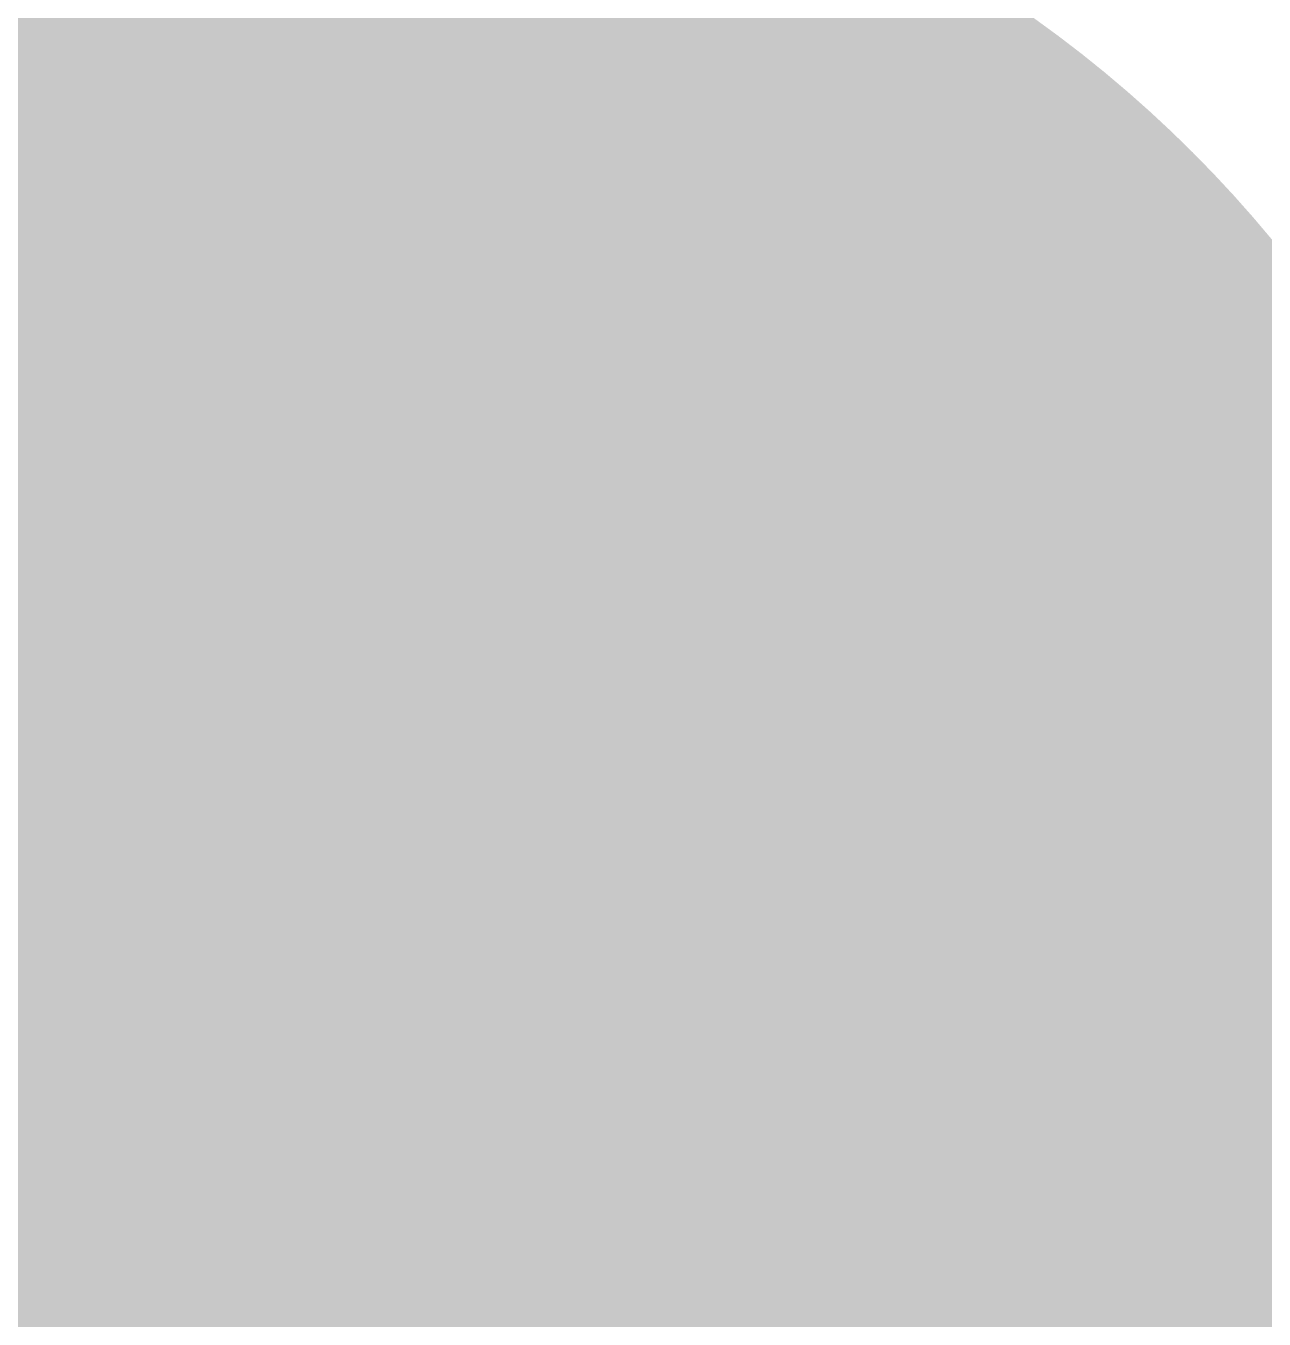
# Model space of a CAD drawing. Header units: inches. Extents: x 22 to 371, y 55 to 284.
# Drawn here: x 60.1147 to 60.5172, y 175.4787 to 175.899 of the extents above; entities that cross this region are included whole.
import ezdxf

# ---------------------------------------------------------------- set-up
doc = ezdxf.new("R2010")
doc.units = ezdxf.units.IN
for name, color, linetype in [('Bottom Layer', 5, 'Continuous'), ('Bottom Solder', 6, 'Continuous'), ('Drill Drawing', 1, 'Continuous'), ('Layer 1', 16, 'Continuous'), ('Layer 2', 76, 'Continuous'), ('Top Layer', 1, 'Continuous'), ('Top Overlay', 2, 'Continuous'), ('Top Solder', 216, 'Continuous'), ('Via Holes', 16, 'Continuous')]:
    doc.layers.add(name, color=color, linetype=linetype)

# ---------------------------------------------------------------- blocks, each defined once
blk = doc.blocks.new('HDR1X2__323')
at = {"layer": 'Top Overlay'}
blk.add_lwpolyline([(-1.27002, -1.27, 0.2, 0.2, 0), (3.80998, -1.27, 0.2, 0.2, 0)], format="xyseb", dxfattribs=at)

msp = doc.modelspace()

# ---------------------------------------------------------------- hatches: boundary and pattern name
at = {"layer": 'Bottom Layer'}
h = msp.add_hatch(color=5, dxfattribs=at)
edge = h.paths.add_edge_path()
edge.add_arc((60.20994, 175.57396), 0.3, 0, 360)
at = {"layer": 'Bottom Solder'}
h = msp.add_hatch(color=6, dxfattribs=at)
edge = h.paths.add_edge_path()
edge.add_arc((60.20994, 175.57396), 0.4016, 0, 360)
at = {"layer": 'Layer 1'}
h = msp.add_hatch(color=16, dxfattribs=at)
edge = h.paths.add_edge_path()
edge.add_arc((60.20994, 175.57396), 0.3, 0, 360)
at = {"layer": 'Layer 2'}
h = msp.add_hatch(color=76, dxfattribs=at)
edge = h.paths.add_edge_path()
edge.add_arc((60.20994, 175.57396), 0.3, 0, 360)
at = {"layer": 'Top Layer'}
h = msp.add_hatch(color=1, dxfattribs=at)
edge = h.paths.add_edge_path()
edge.add_arc((60.20994, 175.57396), 0.3, 0, 360)
at = {"layer": 'Top Solder'}
h = msp.add_hatch(color=216, dxfattribs=at)
edge = h.paths.add_edge_path()
edge.add_arc((60.20994, 175.57396), 0.4016, 0, 360)
at = {"layer": 'Via Holes'}
h = msp.add_hatch(color=7, dxfattribs=at)
edge = h.paths.add_edge_path()
edge.add_arc((60.20994, 175.57396), 0.15, 0, 360)

# ---------------------------------------------------------------- linework, layer by layer
at = {"layer": 'Bottom Layer'}
for points in [[(60.29072, 175.65475, 0.1778, 0.1778, 0), (60.29072, 176.12459, 0.1778, 0.1778, 0)], [(60.20994, 175.57396, 0.1778, 0.1778, 0), (60.29072, 175.65475, 0.1778, 0.1778, 0)]]:
    msp.add_lwpolyline(points, format="xyseb", dxfattribs=at)
for points in [[(60.24627, 175.65475, 0.0889, 0.0889, 1), (60.33517, 175.65475, 0.0889, 0.0889, 1)], [(60.24627, 175.65475, 0.0889, 0.0889, 1), (60.33517, 175.65475, 0.0889, 0.0889, 1)], [(60.16549, 175.57396, 0.0889, 0.0889, 1), (60.25439, 175.57396, 0.0889, 0.0889, 1)]]:
    msp.add_lwpolyline(points, format="xyseb", close=True, dxfattribs=at)
at = {"layer": 'Drill Drawing'}
for points in [[(59.95594, 175.82796, 0.0508, 0.0508, 0), (60.20994, 175.70096, 0.0508, 0.0508, 0)], [(60.20994, 175.70096, 0.0508, 0.0508, 0), (60.46394, 175.82796, 0.0508, 0.0508, 0)], [(60.33694, 175.57396, 0.0508, 0.0508, 0), (60.46394, 175.82796, 0.0508, 0.0508, 0)], [(60.33694, 175.57396, 0.0508, 0.0508, 0), (60.46394, 175.31996, 0.0508, 0.0508, 0)]]:
    msp.add_lwpolyline(points, format="xyseb", dxfattribs=at)
for points in [[(60.45124, 175.82796, 0.0254, 0.0254, 1), (60.47664, 175.82796, 0.0254, 0.0254, 1)], [(60.45124, 175.82796, 0.0254, 0.0254, 1), (60.47664, 175.82796, 0.0254, 0.0254, 1)], [(60.19724, 175.70096, 0.0254, 0.0254, 1), (60.22264, 175.70096, 0.0254, 0.0254, 1)], [(60.19724, 175.70096, 0.0254, 0.0254, 1), (60.22264, 175.70096, 0.0254, 0.0254, 1)], [(60.32424, 175.57396, 0.0254, 0.0254, 1), (60.34964, 175.57396, 0.0254, 0.0254, 1)], [(60.32424, 175.57396, 0.0254, 0.0254, 1), (60.34964, 175.57396, 0.0254, 0.0254, 1)]]:
    msp.add_lwpolyline(points, format="xyseb", close=True, dxfattribs=at)
at = {"layer": 'Top Layer'}
for points in [[(59.62769, 175.57396, 0.1778, 0.1778, 0), (60.20994, 175.57396, 0.1778, 0.1778, 0)], [(60.20994, 174.43901, 0.1778, 0.1778, 0), (60.20994, 175.57396, 0.1778, 0.1778, 0)]]:
    msp.add_lwpolyline(points, format="xyseb", dxfattribs=at)
msp.add_lwpolyline([(60.16549, 175.57396, 0.0889, 0.0889, 1), (60.25439, 175.57396, 0.0889, 0.0889, 1)], format="xyseb", close=True, dxfattribs=at)
msp.add_lwpolyline([(60.16549, 175.57396, 0.0889, 0.0889, 1), (60.25439, 175.57396, 0.0889, 0.0889, 1)], format="xyseb", close=True, dxfattribs=at)

# ---------------------------------------------------------------- block references
msp.add_blockref('HDR1X2__323', (59.00346, 176.6742))

doc.saveas('drawing.dxf')
